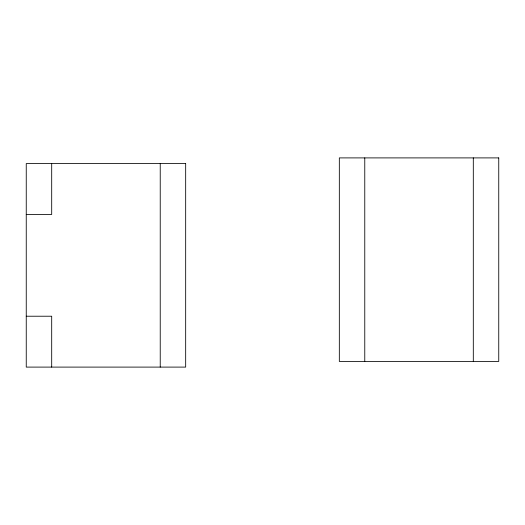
<?xml version="1.0" encoding="UTF-8"?>
<svg xmlns="http://www.w3.org/2000/svg" width="525" height="525" viewBox="0 0 525 525"><rect width="100%" height="100%" fill="white"/><g stroke="black" fill="none" stroke-linecap="round" stroke-linejoin="round"><path stroke-width="0.79" d="M26.25 214.463L51.693 214.463L51.693 163.583M26.25 316.221L51.693 316.221L51.693 367.1M473.307 157.9L473.307 361.417M364.77 157.9L364.77 361.417M160.23 163.583L160.23 367.1M498.75 157.9L339.327 157.9L339.327 361.417L498.75 361.417L498.75 157.9M185.673 163.583L26.25 163.583L26.25 367.1L185.673 367.1L185.673 163.583"/></g></svg>
